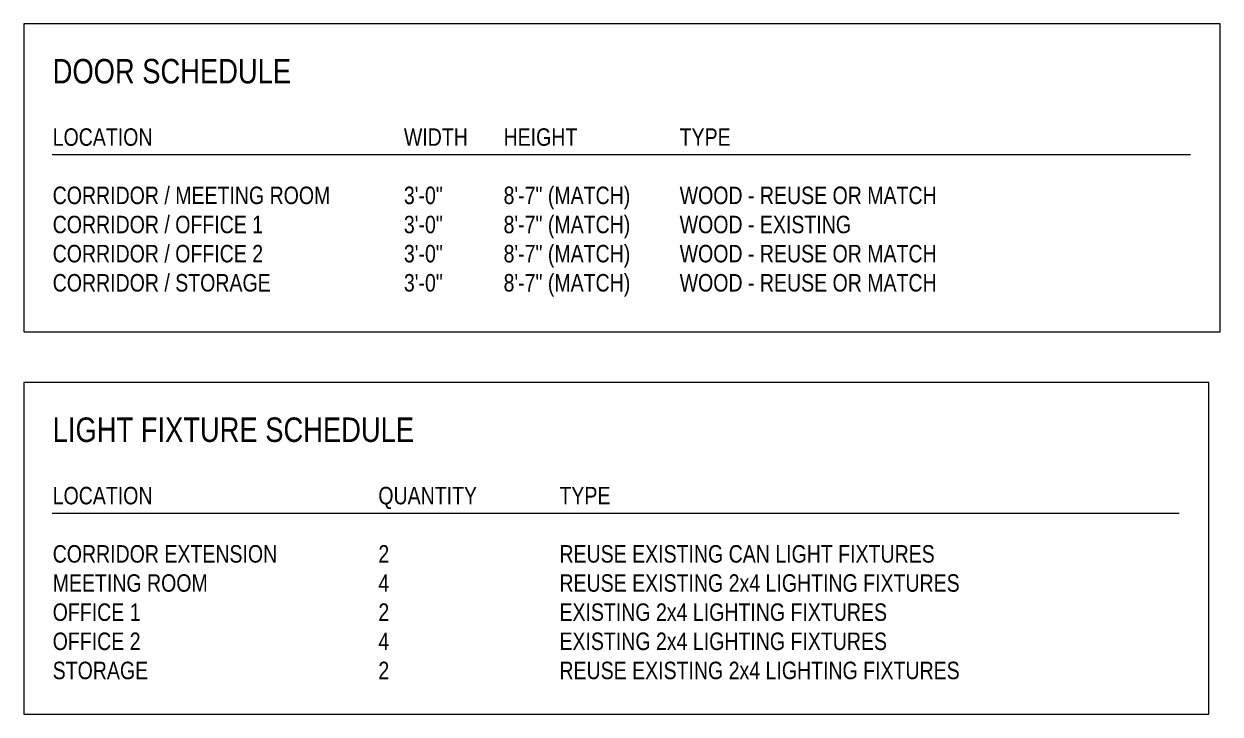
# Model space of a CAD drawing. Header units: inches. Extents: x -2978 to 4308, y -21 to 2608.
# Drawn here: x -382 to -39.6, y 1724.2 to 1921.6 of the extents above; entities that cross this region are included whole.
import ezdxf

# ---------------------------------------------------------------- set-up
doc = ezdxf.new("R2010")
doc.units = ezdxf.units.IN
doc.header["$LTSCALE"] = 0.2
doc.header["$MEASUREMENT"] = 0
doc.layers.add('Annotations', color=40, linetype='CONTINUOUS', lineweight=5)
doc.styles.get("Standard").update_dxf_attribs({"font": 'arial.ttf', "width": 0.8})

msp = doc.modelspace()

# ---------------------------------------------------------------- linework, layer by layer
at = {"layer": 'Annotations'}
for p, q in [((-48.029, 1884.148), (-373.917, 1884.148)), ((-51.273, 1781.601), (-373.917, 1781.601))]:
    msp.add_line(p, q, dxfattribs=at)
for points in [[(-381.963, 1921.61), (-381.963, 1833.59), (-39.58, 1833.59), (-39.58, 1921.61)], [(-381.963, 1819.064), (-381.963, 1724.213), (-42.823, 1724.213), (-42.823, 1819.064)]]:
    msp.add_lwpolyline(points, close=True, dxfattribs=at)

# ---------------------------------------------------------------- texts
at = {"layer": 'Annotations', "attachment_point": 1}
for s, insert, char_height, width in [('{DOOR SCHEDULE}', (-373.729, 1911.596), 7, 237.29826), ('{LOCATION\\P\\PCORRIDOR / MEETING ROOM\\PCORRIDOR / OFFICE 1\\PCORRIDOR / OFFICE 2\\PCORRIDOR / STORAGE}', (-373.729, 1891.749), 5, 237.29826), ('{WIDTH\\P\\P3\'-0"\\P3\'-0"\\P3\'-0"\\P3\'-0"}', (-273.202, 1891.749), 5, 237.29826), ('{HEIGHT\\P\\P8\'-7" (MATCH)\\P8\'-7" (MATCH)\\P8\'-7" (MATCH)\\P8\'-7" (MATCH)}', (-244.669, 1891.749), 5, 237.29826), ('{TYPE\\P\\PWOOD - REUSE OR MATCH\\PWOOD - EXISTING\\PWOOD - REUSE OR MATCH\\PWOOD - REUSE OR MATCH}', (-194.269, 1891.749), 5, 237.29826), ('{LIGHT FIXTURE SCHEDULE}', (-373.729, 1809.049), 7, 237.29826), ('{LOCATION\\P\\PCORRIDOR EXTENSION\\PMEETING ROOM\\POFFICE 1\\POFFICE 2\\PSTORAGE}', (-373.729, 1789.202), 5, 237.29826), ('{QUANTITY\\P\\P2\\P4\\P2\\P4\\P2}', (-280.511, 1789.202), 5, 237.29826), ('{TYPE\\P\\PREUSE EXISTING CAN LIGHT FIXTURES\\PREUSE EXISTING 2x4 LIGHTING FIXTURES\\PEXISTING 2x4 LIGHTING FIXTURES\\PEXISTING 2x4 LIGHTING FIXTURES\\PREUSE EXISTING 2x4 LIGHTING FIXTURES}', (-228.676, 1789.202), 5, 429.28405)]:
    msp.add_mtext(s, dxfattribs=dict(at, insert=insert, char_height=char_height, width=width))

doc.saveas('drawing.dxf')
